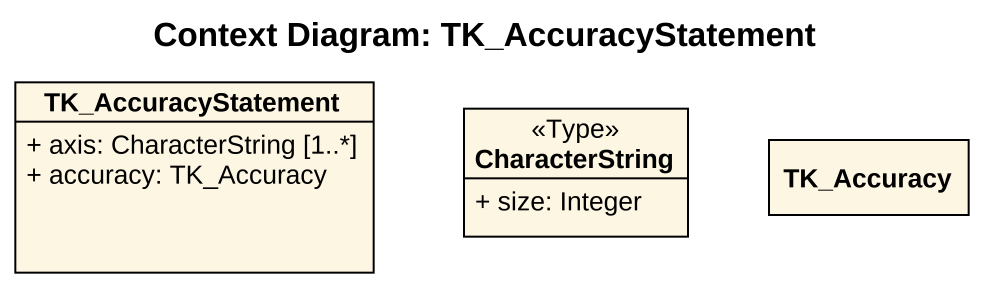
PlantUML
@startuml
title Context Diagram: TK_AccuracyStatement
hide circle
hide empty members
skinparam classAttributeIconSize 0
class TK_AccuracyStatement {
  + axis: CharacterString [1..*]
  + accuracy: TK_Accuracy
}
class CharacterString <<Type>> {
  + size: Integer
}
class TK_Accuracy
@enduml
